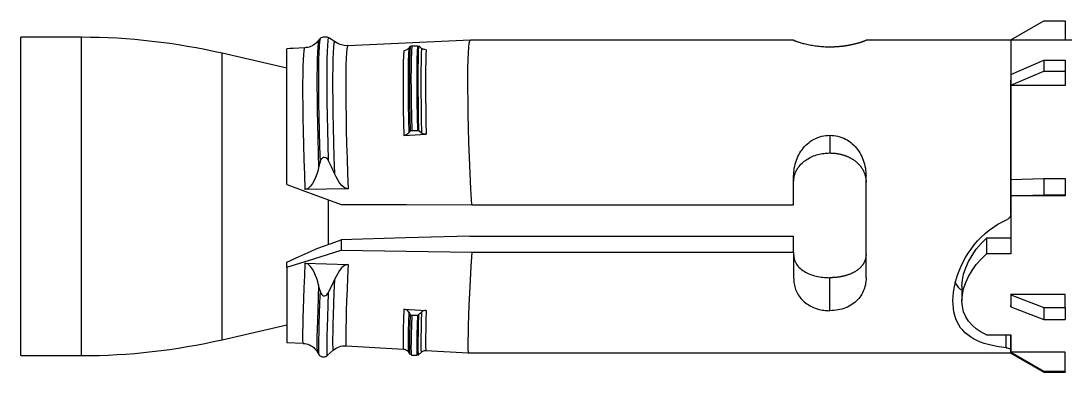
# Model space of a CAD drawing. Header units: millimetres. Extents: x 296 to 4896, y 152 to 3333.
# Drawn here: x 1493.7 to 1551.4, y 1526.7 to 1546.2 of the extents above; entities that cross this region are included whole.
import ezdxf

# ---------------------------------------------------------------- set-up
doc = ezdxf.new("R2010")
doc.units = ezdxf.units.MM
doc.linetypes.add('DASHED', pattern=[0.25, 0.15625, -0.09375])
doc.layers.add('1', color=1, linetype='DASHED')

# ---------------------------------------------------------------- blocks, each defined once
blk = doc.blocks.new('HSL-3 M12-50')
at = {"layer": '1', "color": 3, "linetype": 'Continuous'}
for p, q in [((-93.3, 8.662), (-91.481, 9.71)), ((-91.481, 9.71), (-90.3, 9.71)), ((-90.3, 9.71), (-90.3, 8.65)), ((-144.645, 8.8), (-148, 8.8)), ((-148, -8.8), (-148, 8.8)), ((-93.3, 8.662), (-93.3, 8.65)), ((-133.3, 0.666), (-133.3, 8.171)), ((-132.314, 8.219), (-132.952, 8.189)), ((-123.16, 8.65), (-129.929, 8.331)), ((-105.3, 8.65), (-123.159, 8.65)), ((-93.295, 8.65), (-101.3, 8.65)), ((-83.6, 8.65), (-93.3, 8.65)), ((-93.3, 8.65), (-93.3, 6.435)), ((-93.3, 8.65), (-93.3, 6.739)), ((-133.3, 7.088), (-136.884, 7.916)), ((-93.3, 6.748), (-91.481, 7.531)), ((-91.481, 7.531), (-90.3, 7.531)), ((-91.481, 7.531), (-91.481, 6.931)), ((-90.3, 7.531), (-90.3, 6.931)), ((-93.3, 6.148), (-91.481, 6.931)), ((-91.481, 6.931), (-90.3, 6.931)), ((-90.3, 6.931), (-90.3, 6.14)), ((-93.3, 6.748), (-93.3, 6.148)), ((-93.3, -0.94), (-93.3, 6.435)), ((-93.3, 6.148), (-93.3, 6.14)), ((-90.3, 6.14), (-93.3, 6.14)), ((-93.3, 6.14), (-93.3, 0.931)), ((-105.3, -0.453), (-105.3, 1.127)), ((-101.3, -4.501), (-101.3, 1.127)), ((-93.3, 0.932), (-91.481, 0.991)), ((-93.3, 0.932), (-93.3, 0.033)), ((-91.481, 0.991), (-91.481, 0.092)), ((-91.481, 0.991), (-90.3, 0.991)), ((-90.3, 0.991), (-90.3, 0.092)), ((-93.3, 0.033), (-91.481, 0.092)), ((-93.3, 0.033), (-93.3, 0.033)), ((-93.3, 0.033), (-93.3, -3.171)), ((-90.3, 0.033), (-93.3, 0.033)), ((-91.481, 0.092), (-90.3, 0.092)), ((-90.3, 0.092), (-90.3, 0.033)), ((-131, -2.646), (-131, -0.181)), ((-130.3, -2.394), (-130.3, -2.974)), ((-93.3, -2.309), (-94.646, -2.309)), ((-94.646, -2.309), (-94.646, -3.171)), ((-105.3, -3.08), (-105.3, -4.5)), ((-93.3, -3.171), (-94.646, -3.171)), ((-133.3, -3.905), (-133.3, -3.622)), ((-133.3, -3.905), (-133.3, -8.064)), ((-96, -4.966), (-96, -5.766)), ((-93.3, -5.43), (-93.3, -5.422)), ((-90.3, -5.422), (-93.3, -5.422)), ((-93.3, -5.43), (-91.481, -6.13)), ((-93.3, -5.43), (-93.3, -5.766)), ((-93.3, -5.766), (-93.3, -6.101)), ((-90.3, -6.13), (-90.3, -5.422)), ((-93.3, -6.101), (-91.481, -6.801)), ((-91.481, -6.13), (-91.481, -6.801)), ((-91.481, -6.13), (-90.3, -6.13)), ((-90.3, -6.13), (-90.3, -6.801)), ((-91.481, -6.801), (-90.3, -6.801)), ((-136.884, -7.916), (-133.3, -7.088)), ((-133.3, -8.064), (-132.411, -8.116)), ((-94.646, -7.644), (-93.3, -7.644)), ((-93.3, -7.644), (-93.3, -8.6)), ((-131.622, -8.587), (-131.535, -8.728)), ((-131.074, -8.796), (-130.747, -8.505)), ((-130.027, -8.255), (-126.859, -8.441)), ((-126.585, -8.603), (-126.51, -8.725)), ((-126.037, -8.748), (-125.871, -8.6)), ((-125.62, -8.513), (-123.276, -8.65)), ((-123.275, -8.65), (-93.3, -8.65)), ((-93.3, -8.649), (-93.3, -8.466)), ((-93.3, -8.611), (-93.3, -8.6)), ((-90.3, -8.6), (-93.3, -8.6)), ((-93.3, -8.611), (-93.3, -8.662)), ((-93.3, -8.611), (-91.481, -9.66)), ((-90.3, -9.66), (-90.3, -8.6)), ((-148, -8.8), (-144.645, -8.8)), ((-126.421, -8.775), (-126.106, -8.774)), ((-93.3, -8.662), (-91.481, -9.71)), ((-91.481, -9.66), (-90.3, -9.66)), ((-91.481, -9.66), (-91.481, -9.71)), ((-91.481, -9.71), (-90.3, -9.71)), ((-90.3, -9.66), (-90.3, -9.71))]:
    blk.add_line(p, q, dxfattribs=at)
at = {"layer": '1', "color": 1, "linetype": 'Continuous'}
for p, q in [((-144.645, -8.8), (-144.645, 8.8)), ((-136.884, -7.916), (-136.884, 7.916))]:
    blk.add_line(p, q, dxfattribs=at)
for points in [[(-131.47, 8.735, 0), (-131.496, 8.565, 0), (-131.517, 8.309, 0), (-131.534, 7.968, 0), (-131.546, 7.547, 0), (-131.553, 7.049, 0), (-131.556, 6.478, 0), (-131.553, 5.842, 0), (-131.546, 5.145, 0), (-131.534, 4.395, 0), (-131.517, 3.599, 0), (-131.496, 2.765, 0), (-131.47, 1.9, 0)], [(-131.017, 8.786, 0), (-131.042, 8.611, 0), (-131.063, 8.352, 0), (-131.08, 8.011, 0), (-131.092, 7.59, 0), (-131.099, 7.095, 0), (-131.101, 6.529, 0), (-131.099, 5.898, 0), (-131.092, 5.209, 0), (-131.08, 4.467, 0), (-131.063, 3.68, 0), (-131.042, 2.855, 0), (-131.017, 2, 0)], [(-132.314, 8.219, 0), (-132.343, 8.176, 0), (-132.369, 8.049, 0), (-132.39, 7.841, 0), (-132.408, 7.552, 0), (-132.421, 7.186, 0), (-132.429, 6.747, 0), (-132.434, 6.238, 0), (-132.433, 5.665, 0), (-132.428, 5.033, 0), (-132.418, 4.349, 0), (-132.404, 3.618, 0), (-132.386, 2.849, 0), (-132.363, 2.049, 0), (-132.337, 1.225, 0), (-132.307, 0.386, 0)], [(-131.549, 8.631, 0), (-131.575, 8.497, 0), (-131.597, 8.281, 0), (-131.615, 7.986, 0), (-131.628, 7.614, 0), (-131.637, 7.169, 0), (-131.642, 6.655, 0), (-131.642, 6.076, 0), (-131.637, 5.439, 0), (-131.628, 4.748, 0), (-131.615, 4.01, 0), (-131.597, 3.232, 0), (-131.575, 2.421, 0), (-131.549, 1.585, 0)], [(-130.671, 8.568, 0), (-130.699, 8.459, 0), (-130.723, 8.259, 0), (-130.743, 7.97, 0), (-130.758, 7.596, 0), (-130.768, 7.14, 0), (-130.773, 6.607, 0), (-130.773, 6.003, 0), (-130.768, 5.334, 0), (-130.758, 4.606, 0), (-130.743, 3.828, 0), (-130.723, 3.007, 0), (-130.699, 2.153, 0), (-130.671, 1.272, 0)], [(-129.929, 8.331, 0), (-129.959, 8.288, 0), (-129.985, 8.159, 0), (-130.006, 7.948, 0), (-130.024, 7.656, 0), (-130.037, 7.286, 0), (-130.046, 6.842, 0), (-130.05, 6.327, 0), (-130.049, 5.748, 0), (-130.044, 5.109, 0), (-130.034, 4.418, 0), (-130.019, 3.68, 0), (-130.001, 2.904, 0), (-129.978, 2.096, 0), (-129.951, 1.265, 0), (-129.92, 0.42, 0)], [(-126.565, 8.193, 0), (-126.582, 7.866, 0), (-126.595, 7.454, 0), (-126.603, 6.962, 0), (-126.605, 6.396, 0), (-126.603, 5.761, 0), (-126.595, 5.065, 0), (-126.582, 4.314, 0), (-126.565, 3.516, 0)], [(-126.406, 8.33, 0), (-126.423, 7.997, 0), (-126.435, 7.582, 0), (-126.443, 7.088, 0), (-126.445, 6.522, 0), (-126.443, 5.889, 0), (-126.435, 5.194, 0), (-126.423, 4.446, 0), (-126.406, 3.652, 0)], [(-126.091, 8.329, 0), (-126.108, 7.996, 0), (-126.12, 7.581, 0), (-126.128, 7.088, 0), (-126.13, 6.522, 0), (-126.128, 5.889, 0), (-126.12, 5.194, 0), (-126.108, 4.446, 0), (-126.091, 3.651, 0)], [(-125.857, 8.188, 0), (-125.874, 7.862, 0), (-125.887, 7.451, 0), (-125.894, 6.96, 0), (-125.897, 6.393, 0), (-125.894, 5.758, 0), (-125.887, 5.061, 0), (-125.874, 4.309, 0), (-125.857, 3.51, 0)], [(-125.603, 8.116, 0), (-125.619, 7.833, 0), (-125.631, 7.483, 0), (-125.639, 7.067, 0), (-125.643, 6.589, 0), (-125.643, 6.054, 0), (-125.639, 5.466, 0), (-125.631, 4.831, 0), (-125.619, 4.153, 0), (-125.603, 3.438, 0)], [(-126.841, 8.059, 0), (-126.857, 7.777, 0), (-126.869, 7.426, 0), (-126.878, 7.01, 0), (-126.882, 6.533, 0), (-126.882, 5.998, 0), (-126.878, 5.41, 0), (-126.869, 4.774, 0), (-126.857, 4.096, 0), (-126.841, 3.381, 0)], [(-103.3, 3.382, 0), (-103.3, 2.894, 0), (-103.3, 2.405, 0)], [(-132.307, -3.679, 0), (-132.336, -4.387, 0), (-132.362, -5.048, 0), (-132.385, -5.659, 0), (-132.403, -6.211, 0), (-132.417, -6.702, 0), (-132.427, -7.125, 0), (-132.433, -7.476, 0), (-132.434, -7.754, 0), (-132.43, -7.954, 0), (-132.423, -8.075, 0), (-132.411, -8.116, 0)], [(-129.92, -3.754, 0), (-129.95, -4.471, 0), (-129.977, -5.142, 0), (-130, -5.761, 0), (-130.018, -6.321, 0), (-130.033, -6.819, 0), (-130.043, -7.248, 0), (-130.049, -7.606, 0), (-130.05, -7.887, 0), (-130.047, -8.091, 0), (-130.039, -8.214, 0), (-130.027, -8.255, 0)], [(-130.671, -4.594, 0), (-130.699, -5.3, 0), (-130.722, -5.949, 0), (-130.742, -6.536, 0), (-130.757, -7.055, 0), (-130.767, -7.501, 0), (-130.773, -7.869, 0), (-130.773, -8.156, 0), (-130.769, -8.359, 0), (-130.761, -8.476, 0), (-130.747, -8.505, 0)], [(-103.3, -6.314, 0), (-103.3, -5.401, 0), (-103.3, -4.489, 0)], [(-131.549, -4.893, 0), (-131.576, -5.604, 0), (-131.599, -6.254, 0), (-131.617, -6.834, 0), (-131.631, -7.339, 0), (-131.639, -7.764, 0), (-131.642, -8.105, 0), (-131.64, -8.357, 0), (-131.633, -8.518, 0), (-131.621, -8.587, 0)], [(-131.47, -5.209, 0), (-131.495, -5.881, 0), (-131.516, -6.494, 0), (-131.533, -7.043, 0), (-131.545, -7.521, 0), (-131.553, -7.924, 0), (-131.556, -8.248, 0), (-131.554, -8.492, 0), (-131.547, -8.651, 0), (-131.536, -8.725, 0)], [(-131.017, -5.316, 0), (-131.043, -6.019, 0), (-131.065, -6.655, 0), (-131.082, -7.218, 0), (-131.093, -7.702, 0), (-131.1, -8.102, 0), (-131.101, -8.415, 0), (-131.097, -8.636, 0), (-131.088, -8.763, 0), (-131.074, -8.796, 0)], [(-126.841, -6.224, 0), (-126.859, -6.792, 0), (-126.872, -7.283, 0), (-126.88, -7.693, 0), (-126.882, -8.017, 0), (-126.88, -8.251, 0), (-126.872, -8.393, 0), (-126.859, -8.441, 0)], [(-125.603, -6.297, 0), (-125.62, -6.864, 0), (-125.633, -7.356, 0), (-125.641, -7.766, 0), (-125.644, -8.089, 0), (-125.641, -8.323, 0), (-125.633, -8.465, 0), (-125.62, -8.513, 0)], [(-126.565, -6.396, 0), (-126.582, -6.947, 0), (-126.595, -7.427, 0), (-126.602, -7.83, 0), (-126.605, -8.152, 0), (-126.603, -8.389, 0), (-126.596, -8.541, 0), (-126.584, -8.604, 0)], [(-126.406, -6.57, 0), (-126.423, -7.137, 0), (-126.436, -7.628, 0), (-126.443, -8.036, 0), (-126.445, -8.358, 0), (-126.442, -8.589, 0), (-126.434, -8.729, 0), (-126.421, -8.775, 0)], [(-126.091, -6.569, 0), (-126.108, -7.136, 0), (-126.121, -7.626, 0), (-126.128, -8.035, 0), (-126.13, -8.356, 0), (-126.127, -8.589, 0), (-126.119, -8.728, 0), (-126.106, -8.774, 0)], [(-125.857, -6.389, 0), (-125.873, -6.9, 0), (-125.885, -7.35, 0), (-125.893, -7.736, 0), (-125.896, -8.054, 0), (-125.896, -8.301, 0), (-125.892, -8.475, 0), (-125.883, -8.575, 0), (-125.871, -8.6, 0)], [(-93.556, -8.366, 0), (-93.556, -8.005, 0), (-93.556, -7.644, 0)], [(-126.043, -8.747, 0), (-126.04, -8.749, 0), (-126.037, -8.748, 0)]]:
    blk.add_polyline3d(points, dxfattribs=at)
at = {"layer": '1', "color": 3, "linetype": 'Continuous'}
for points in [[(-131.47, 8.735, 0), (-131.51, 8.683, 0), (-131.549, 8.631, 0)], [(-131.47, 8.735, 0), (-131.45, 8.757, 0), (-131.424, 8.778, 0), (-131.389, 8.798, 0), (-131.343, 8.816, 0), (-131.285, 8.83, 0), (-131.215, 8.835, 0), (-131.15, 8.83, 0), (-131.096, 8.819, 0), (-131.052, 8.803, 0), (-131.017, 8.786, 0)], [(-130.671, 8.568, 0), (-130.838, 8.678, 0), (-131.017, 8.786, 0)], [(-132.952, 8.189, 0), (-133.126, 8.181, 0), (-133.3, 8.171, 0)], [(-131.861, 8.362, 0), (-131.926, 8.32, 0), (-131.997, 8.285, 0), (-132.073, 8.257, 0), (-132.152, 8.238, 0), (-132.233, 8.229, 0), (-132.314, 8.228, 0)], [(-131.549, 8.631, 0), (-131.605, 8.562, 0), (-131.672, 8.493, 0), (-131.754, 8.425, 0), (-131.853, 8.358, 0)], [(-130.216, 8.36, 0), (-130.359, 8.405, 0), (-130.478, 8.457, 0), (-130.581, 8.511, 0), (-130.671, 8.568, 0)], [(-129.93, 8.341, 0), (-130.071, 8.335, 0), (-130.207, 8.367, 0)], [(-126.565, 8.193, 0), (-126.615, 8.142, 0), (-126.68, 8.1, 0), (-126.757, 8.072, 0), (-126.841, 8.059, 0)], [(-126.565, 8.193, 0), (-126.528, 8.242, 0), (-126.491, 8.292, 0)], [(-126.491, 8.292, 0), (-126.508, 7.96, 0), (-126.521, 7.546, 0), (-126.528, 7.053, 0), (-126.531, 6.487, 0), (-126.528, 5.853, 0), (-126.521, 5.158, 0), (-126.508, 4.409, 0), (-126.491, 3.614, 0)], [(-126.491, 8.292, 0), (-126.486, 8.298, 0), (-126.479, 8.304, 0), (-126.472, 8.31, 0), (-126.464, 8.315, 0), (-126.456, 8.319, 0), (-126.447, 8.323, 0), (-126.437, 8.326, 0), (-126.427, 8.328, 0), (-126.417, 8.33, 0), (-126.406, 8.33, 0)], [(-126.406, 8.33, 0), (-126.327, 8.33, 0), (-126.248, 8.329, 0), (-126.17, 8.329, 0), (-126.091, 8.329, 0)], [(-126.024, 8.308, 0), (-126.042, 7.977, 0), (-126.054, 7.562, 0), (-126.061, 7.07, 0), (-126.064, 6.503, 0), (-126.061, 5.87, 0), (-126.054, 5.175, 0), (-126.042, 4.426, 0), (-126.024, 3.631, 0)], [(-125.857, 8.188, 0), (-125.94, 8.248, 0), (-126.024, 8.308, 0)], [(-125.603, 8.116, 0), (-125.672, 8.118, 0), (-125.74, 8.132, 0), (-125.802, 8.156, 0), (-125.857, 8.188, 0)], [(-123.079, -0.453, 0), (-123.134, 0.424, 0), (-123.177, 1.291, 0), (-123.213, 2.149, 0), (-123.242, 2.989, 0), (-123.264, 3.793, 0), (-123.281, 4.557, 0), (-123.292, 5.282, 0), (-123.298, 5.95, 0), (-123.3, 6.559, 0), (-123.296, 7.096, 0), (-123.288, 7.558, 0), (-123.274, 7.945, 0), (-123.255, 8.252, 0), (-123.231, 8.471, 0), (-123.199, 8.605, 0), (-123.16, 8.65, 0)], [(-105.3, 8.65, 0), (-105.3, 8.649, 0), (-105.3, 8.648, 0)], [(-105.3, 8.648, 0), (-105.298, 8.645, 0), (-105.293, 8.641, 0), (-105.284, 8.636, 0), (-105.272, 8.63, 0), (-105.257, 8.622, 0), (-105.238, 8.614, 0), (-105.215, 8.605, 0), (-105.189, 8.595, 0), (-105.16, 8.584, 0), (-105.125, 8.572, 0), (-105.086, 8.559, 0), (-105.044, 8.545, 0), (-104.998, 8.53, 0), (-104.949, 8.515, 0), (-104.895, 8.499, 0), (-104.838, 8.483, 0), (-104.778, 8.467, 0), (-104.714, 8.45, 0), (-104.648, 8.434, 0), (-104.579, 8.418, 0), (-104.507, 8.403, 0), (-104.433, 8.388, 0), (-104.356, 8.373, 0), (-104.279, 8.36, 0), (-104.2, 8.347, 0), (-104.119, 8.335, 0), (-104.036, 8.324, 0), (-103.957, 8.314, 0), (-103.877, 8.306, 0), (-103.797, 8.298, 0), (-103.716, 8.292, 0), (-103.634, 8.287, 0), (-103.552, 8.283, 0), (-103.468, 8.28, 0), (-103.385, 8.278, 0), (-103.3, 8.277, 0)], [(-103.3, 8.277, 0), (-103.269, 8.277, 0), (-103.238, 8.278, 0), (-103.207, 8.278, 0), (-103.176, 8.279, 0), (-103.145, 8.279, 0), (-103.115, 8.28, 0), (-103.084, 8.281, 0), (-103.054, 8.282, 0), (-103.023, 8.284, 0), (-102.993, 8.285, 0), (-102.963, 8.287, 0), (-102.933, 8.289, 0), (-102.903, 8.291, 0), (-102.873, 8.293, 0), (-102.843, 8.295, 0), (-102.813, 8.297, 0), (-102.783, 8.3, 0), (-102.754, 8.303, 0), (-102.724, 8.306, 0), (-102.695, 8.309, 0), (-102.666, 8.312, 0), (-102.636, 8.315, 0), (-102.607, 8.318, 0), (-102.578, 8.322, 0), (-102.548, 8.326, 0), (-102.518, 8.33, 0), (-102.488, 8.334, 0), (-102.458, 8.338, 0), (-102.428, 8.342, 0), (-102.398, 8.347, 0), (-102.369, 8.352, 0), (-102.34, 8.356, 0), (-102.311, 8.361, 0), (-102.283, 8.366, 0), (-102.254, 8.371, 0), (-102.226, 8.376, 0), (-102.199, 8.382, 0), (-102.17, 8.387, 0), (-102.143, 8.392, 0), (-102.115, 8.398, 0), (-102.089, 8.404, 0), (-102.062, 8.409, 0), (-102.036, 8.415, 0), (-102.01, 8.421, 0), (-101.984, 8.427, 0), (-101.959, 8.433, 0), (-101.934, 8.439, 0), (-101.91, 8.445, 0), (-101.886, 8.45, 0), (-101.862, 8.456, 0), (-101.839, 8.462, 0), (-101.816, 8.468, 0), (-101.794, 8.474, 0), (-101.772, 8.48, 0), (-101.75, 8.486, 0), (-101.729, 8.492, 0), (-101.709, 8.498, 0), (-101.689, 8.504, 0), (-101.669, 8.51, 0), (-101.649, 8.515, 0), (-101.631, 8.521, 0), (-101.613, 8.527, 0), (-101.595, 8.532, 0), (-101.578, 8.538, 0), (-101.562, 8.543, 0), (-101.545, 8.548, 0), (-101.53, 8.553, 0), (-101.515, 8.558, 0), (-101.5, 8.563, 0), (-101.486, 8.568, 0), (-101.472, 8.573, 0), (-101.459, 8.578, 0), (-101.447, 8.582, 0), (-101.435, 8.586, 0), (-101.424, 8.59, 0), (-101.413, 8.594, 0), (-101.403, 8.598, 0), (-101.394, 8.602, 0), (-101.384, 8.605, 0), (-101.376, 8.609, 0), (-101.368, 8.612, 0), (-101.36, 8.615, 0), (-101.353, 8.618, 0), (-101.346, 8.621, 0), (-101.34, 8.624, 0), (-101.334, 8.627, 0), (-101.328, 8.629, 0), (-101.323, 8.632, 0), (-101.319, 8.634, 0), (-101.315, 8.636, 0), (-101.311, 8.638, 0), (-101.308, 8.64, 0), (-101.306, 8.641, 0), (-101.304, 8.643, 0), (-101.302, 8.644, 0), (-101.301, 8.646, 0), (-101.3, 8.647, 0), (-101.3, 8.648, 0)], [(-101.3, 8.65, 0), (-101.3, 8.649, 0), (-101.3, 8.648, 0)], [(-126.565, 3.516, 0), (-126.615, 3.464, 0), (-126.68, 3.422, 0), (-126.757, 3.394, 0), (-126.841, 3.381, 0)], [(-126.565, 3.516, 0), (-126.528, 3.565, 0), (-126.491, 3.614, 0)], [(-126.491, 3.614, 0), (-126.486, 3.621, 0), (-126.479, 3.627, 0), (-126.472, 3.632, 0), (-126.464, 3.637, 0), (-126.456, 3.642, 0), (-126.447, 3.646, 0), (-126.437, 3.648, 0), (-126.427, 3.651, 0), (-126.417, 3.652, 0), (-126.406, 3.652, 0)], [(-126.406, 3.652, 0), (-126.327, 3.652, 0), (-126.248, 3.652, 0), (-126.17, 3.651, 0), (-126.091, 3.651, 0)], [(-126.091, 3.651, 0), (-126.079, 3.651, 0), (-126.067, 3.649, 0), (-126.055, 3.646, 0), (-126.044, 3.642, 0), (-126.034, 3.637, 0), (-126.024, 3.631, 0)], [(-125.857, 3.51, 0), (-125.94, 3.57, 0), (-126.024, 3.631, 0)], [(-125.603, 3.438, 0), (-125.672, 3.441, 0), (-125.74, 3.454, 0), (-125.802, 3.478, 0), (-125.857, 3.51, 0)], [(-126.841, 3.381, 0), (-126.532, 3.396, 0), (-126.222, 3.41, 0), (-125.912, 3.424, 0), (-125.603, 3.438, 0)], [(-105.3, 1.127, 0), (-105.298, 1.239, 0), (-105.291, 1.352, 0), (-105.279, 1.463, 0), (-105.263, 1.574, 0), (-105.241, 1.684, 0), (-105.215, 1.793, 0), (-105.184, 1.9, 0), (-105.149, 2.005, 0), (-105.109, 2.109, 0), (-105.064, 2.21, 0), (-105.014, 2.309, 0), (-104.96, 2.406, 0), (-104.901, 2.499, 0), (-104.837, 2.589, 0), (-104.769, 2.676, 0), (-104.696, 2.76, 0), (-104.619, 2.839, 0), (-104.537, 2.914, 0), (-104.451, 2.985, 0), (-104.362, 3.05, 0), (-104.268, 3.111, 0), (-104.171, 3.166, 0), (-104.07, 3.215, 0), (-103.966, 3.259, 0), (-103.859, 3.296, 0), (-103.751, 3.327, 0), (-103.64, 3.352, 0), (-103.527, 3.368, 0), (-103.414, 3.377, 0), (-103.3, 3.382, 0)], [(-103.3, 3.382, 0), (-103.186, 3.379, 0), (-103.073, 3.369, 0), (-102.961, 3.351, 0), (-102.85, 3.327, 0), (-102.741, 3.296, 0), (-102.634, 3.259, 0), (-102.531, 3.216, 0), (-102.43, 3.166, 0), (-102.333, 3.111, 0), (-102.239, 3.051, 0), (-102.149, 2.985, 0), (-102.063, 2.915, 0), (-101.981, 2.84, 0), (-101.904, 2.76, 0), (-101.831, 2.677, 0), (-101.763, 2.59, 0), (-101.699, 2.499, 0), (-101.64, 2.406, 0), (-101.586, 2.31, 0), (-101.536, 2.211, 0), (-101.491, 2.109, 0), (-101.451, 2.006, 0), (-101.416, 1.9, 0), (-101.385, 1.793, 0), (-101.359, 1.685, 0), (-101.337, 1.575, 0), (-101.321, 1.464, 0), (-101.31, 1.352, 0), (-101.304, 1.239, 0), (-101.3, 1.127, 0)], [(-105.3, 0.801, 0), (-105.298, 0.871, 0), (-105.293, 0.94, 0), (-105.284, 1.008, 0), (-105.272, 1.076, 0), (-105.257, 1.143, 0), (-105.238, 1.21, 0), (-105.215, 1.275, 0), (-105.189, 1.34, 0), (-105.16, 1.405, 0), (-105.125, 1.472, 0), (-105.086, 1.537, 0), (-105.044, 1.601, 0), (-104.998, 1.663, 0), (-104.949, 1.724, 0), (-104.895, 1.784, 0), (-104.838, 1.841, 0), (-104.778, 1.896, 0), (-104.714, 1.948, 0), (-104.648, 1.998, 0), (-104.579, 2.046, 0), (-104.507, 2.09, 0), (-104.433, 2.132, 0), (-104.356, 2.171, 0), (-104.279, 2.207, 0), (-104.2, 2.24, 0), (-104.119, 2.27, 0), (-104.036, 2.297, 0), (-103.957, 2.319, 0), (-103.877, 2.339, 0), (-103.797, 2.357, 0), (-103.716, 2.372, 0), (-103.634, 2.384, 0), (-103.552, 2.393, 0), (-103.468, 2.4, 0), (-103.385, 2.404, 0), (-103.3, 2.405, 0)], [(-103.3, 2.405, 0), (-103.269, 2.405, 0), (-103.238, 2.404, 0), (-103.207, 2.403, 0), (-103.176, 2.402, 0), (-103.145, 2.4, 0), (-103.115, 2.398, 0), (-103.084, 2.396, 0), (-103.054, 2.393, 0), (-103.023, 2.39, 0), (-102.993, 2.387, 0), (-102.963, 2.383, 0), (-102.933, 2.379, 0), (-102.903, 2.374, 0), (-102.873, 2.37, 0), (-102.843, 2.364, 0), (-102.813, 2.359, 0), (-102.783, 2.353, 0), (-102.754, 2.347, 0), (-102.724, 2.34, 0), (-102.695, 2.333, 0), (-102.666, 2.325, 0), (-102.636, 2.318, 0), (-102.607, 2.31, 0), (-102.578, 2.301, 0), (-102.548, 2.292, 0), (-102.518, 2.282, 0), (-102.488, 2.272, 0), (-102.458, 2.261, 0), (-102.428, 2.25, 0), (-102.398, 2.239, 0), (-102.369, 2.227, 0), (-102.34, 2.215, 0), (-102.311, 2.203, 0), (-102.283, 2.19, 0), (-102.254, 2.177, 0), (-102.226, 2.163, 0), (-102.199, 2.149, 0), (-102.17, 2.134, 0), (-102.143, 2.119, 0), (-102.115, 2.104, 0), (-102.089, 2.088, 0), (-102.062, 2.072, 0), (-102.036, 2.055, 0), (-102.01, 2.038, 0), (-101.984, 2.021, 0), (-101.959, 2.003, 0), (-101.934, 1.985, 0), (-101.91, 1.967, 0), (-101.886, 1.948, 0), (-101.862, 1.929, 0), (-101.839, 1.91, 0), (-101.816, 1.89, 0), (-101.794, 1.87, 0), (-101.772, 1.85, 0), (-101.75, 1.829, 0), (-101.729, 1.808, 0), (-101.709, 1.787, 0), (-101.689, 1.766, 0), (-101.669, 1.744, 0), (-101.649, 1.722, 0), (-101.631, 1.699, 0), (-101.613, 1.677, 0), (-101.595, 1.654, 0), (-101.578, 1.632, 0), (-101.562, 1.609, 0), (-101.545, 1.586, 0), (-101.53, 1.562, 0), (-101.515, 1.539, 0), (-101.5, 1.515, 0), (-101.486, 1.491, 0), (-101.472, 1.466, 0), (-101.459, 1.442, 0), (-101.447, 1.417, 0), (-101.435, 1.393, 0), (-101.424, 1.369, 0), (-101.413, 1.346, 0), (-101.403, 1.322, 0), (-101.394, 1.298, 0), (-101.384, 1.274, 0), (-101.376, 1.25, 0), (-101.368, 1.226, 0), (-101.36, 1.201, 0), (-101.353, 1.177, 0), (-101.346, 1.153, 0), (-101.34, 1.128, 0), (-101.334, 1.104, 0), (-101.328, 1.079, 0), (-101.323, 1.054, 0), (-101.319, 1.029, 0), (-101.315, 1.004, 0), (-101.311, 0.979, 0), (-101.308, 0.954, 0), (-101.306, 0.929, 0), (-101.304, 0.903, 0), (-101.302, 0.878, 0), (-101.301, 0.852, 0), (-101.3, 0.827, 0), (-101.3, 0.801, 0)], [(-131.47, 1.9, 0), (-131.51, 1.743, 0), (-131.549, 1.585, 0)], [(-131.47, 1.9, 0), (-131.45, 1.965, 0), (-131.424, 2.028, 0), (-131.389, 2.088, 0), (-131.343, 2.14, 0), (-131.285, 2.175, 0), (-131.215, 2.182, 0), (-131.15, 2.158, 0), (-131.096, 2.114, 0), (-131.052, 2.06, 0), (-131.017, 2, 0)], [(-130.671, 1.272, 0), (-130.838, 1.639, 0), (-131.017, 2, 0)], [(-131.549, 1.585, 0), (-131.595, 1.407, 0), (-131.651, 1.23, 0), (-131.715, 1.056, 0), (-131.791, 0.885, 0), (-131.88, 0.721, 0), (-131.989, 0.57, 0), (-132.129, 0.443, 0), (-132.307, 0.386, 0)], [(-129.92, 0.42, 0), (-130.11, 0.477, 0), (-130.264, 0.605, 0), (-130.388, 0.759, 0), (-130.495, 0.924, 0), (-130.588, 1.096, 0), (-130.671, 1.272, 0)], [(-133.3, 0.666, 0), (-131.807, 0.116, 0), (-130.3, -0.437, 0)], [(-129.92, 0.42, 0), (-131.107, 0.403, 0), (-132.307, 0.386, 0)], [(-130.3, -0.437, 0), (-126.694, -0.445, 0), (-123.079, -0.453, 0)], [(-123.079, -0.453, 0), (-114.189, -0.453, 0), (-105.3, -0.453, 0)], [(-93.3, -0.94, 0), (-93.302, -0.983, 0), (-93.309, -1.025, 0), (-93.319, -1.065, 0), (-93.334, -1.103, 0), (-93.354, -1.14, 0), (-93.377, -1.174, 0), (-93.402, -1.203, 0), (-93.431, -1.229, 0), (-93.462, -1.25, 0), (-93.496, -1.268, 0)], [(-93.556, -8.366, 0), (-93.82, -8.332, 0), (-94.074, -8.291, 0), (-94.317, -8.242, 0), (-94.55, -8.186, 0), (-94.771, -8.121, 0), (-94.979, -8.047, 0), (-95.175, -7.964, 0), (-95.358, -7.871, 0), (-95.528, -7.768, 0), (-95.684, -7.655, 0), (-95.827, -7.532, 0), (-95.956, -7.398, 0), (-96.072, -7.255, 0), (-96.173, -7.101, 0), (-96.261, -6.936, 0), (-96.335, -6.762, 0), (-96.395, -6.578, 0), (-96.442, -6.385, 0), (-96.475, -6.184, 0), (-96.494, -5.974, 0), (-96.5, -5.757, 0), (-96.491, -5.533, 0), (-96.469, -5.303, 0), (-96.433, -5.069, 0), (-96.383, -4.83, 0), (-96.32, -4.589, 0), (-96.243, -4.345, 0), (-96.152, -4.101, 0), (-96.047, -3.856, 0), (-95.929, -3.613, 0), (-95.797, -3.373, 0), (-95.651, -3.136, 0), (-95.492, -2.904, 0), (-95.319, -2.678, 0), (-95.133, -2.46, 0), (-94.935, -2.251, 0), (-94.723, -2.053, 0), (-94.5, -1.866, 0), (-94.265, -1.693, 0), (-94.019, -1.534, 0), (-93.762, -1.393, 0), (-93.497, -1.268, 0)], [(-123.19, -2.19, 0), (-126.745, -2.293, 0), (-130.3, -2.394, 0)], [(-123.19, -2.19, 0), (-114.245, -2.19, 0), (-105.3, -2.19, 0)], [(-105.3, -3.08, 0), (-105.3, -2.635, 0), (-105.3, -2.19, 0)], [(-131.964, -3.016, 0), (-131.683, -2.895, 0), (-131.396, -2.787, 0)], [(-131.396, -2.787, 0), (-130.846, -2.591, 0), (-130.3, -2.394, 0)], [(-96, -4.962, 0), (-95.976, -4.632, 0), (-95.907, -4.292, 0), (-95.792, -3.944, 0), (-95.635, -3.596, 0), (-95.44, -3.254, 0), (-95.207, -2.921, 0), (-94.942, -2.605, 0), (-94.646, -2.309, 0)], [(-133.3, -3.905, 0), (-131.807, -3.449, 0), (-130.3, -2.974, 0)], [(-133.3, -3.622, 0), (-132.631, -3.32, 0), (-131.964, -3.016, 0)], [(-130.3, -2.974, 0), (-126.694, -3.027, 0), (-123.079, -3.08, 0)], [(-123.079, -3.08, 0), (-123.133, -3.876, 0), (-123.177, -4.628, 0), (-123.212, -5.337, 0), (-123.241, -5.995, 0), (-123.263, -6.589, 0), (-123.28, -7.116, 0), (-123.292, -7.575, 0), (-123.298, -7.958, 0), (-123.3, -8.259, 0), (-123.297, -8.476, 0), (-123.289, -8.606, 0), (-123.276, -8.65, 0)], [(-123.079, -3.08, 0), (-114.189, -3.08, 0), (-105.3, -3.08, 0)], [(-105.3, -3.199, 0), (-105.297, -3.281, 0), (-105.287, -3.361, 0), (-105.271, -3.44, 0), (-105.248, -3.517, 0), (-105.219, -3.592, 0), (-105.183, -3.664, 0), (-105.143, -3.734, 0), (-105.097, -3.801, 0), (-105.046, -3.864, 0), (-104.99, -3.925, 0), (-104.929, -3.982, 0), (-104.865, -4.036, 0), (-104.796, -4.087, 0), (-104.724, -4.135, 0), (-104.649, -4.18, 0), (-104.571, -4.221, 0), (-104.49, -4.259, 0), (-104.407, -4.294, 0), (-104.322, -4.326, 0), (-104.235, -4.355, 0), (-104.146, -4.381, 0), (-104.056, -4.404, 0), (-103.964, -4.424, 0), (-103.872, -4.441, 0), (-103.778, -4.456, 0), (-103.683, -4.468, 0), (-103.588, -4.477, 0), (-103.492, -4.483, 0), (-103.396, -4.487, 0), (-103.3, -4.489, 0)], [(-101.3, -3.2, 0), (-101.3, -3.222, 0), (-101.301, -3.244, 0), (-101.302, -3.266, 0), (-101.304, -3.288, 0), (-101.306, -3.309, 0), (-101.308, -3.331, 0), (-101.311, -3.352, 0), (-101.315, -3.374, 0), (-101.319, -3.395, 0), (-101.323, -3.416, 0), (-101.328, -3.437, 0), (-101.334, -3.457, 0), (-101.34, -3.478, 0), (-101.346, -3.499, 0), (-101.353, -3.519, 0), (-101.36, -3.539, 0), (-101.368, -3.56, 0), (-101.376, -3.58, 0), (-101.384, -3.6, 0), (-101.394, -3.62, 0), (-101.403, -3.639, 0), (-101.413, -3.659, 0), (-101.424, -3.678, 0), (-101.435, -3.698, 0), (-101.447, -3.718, 0), (-101.459, -3.738, 0), (-101.472, -3.758, 0), (-101.486, -3.778, 0), (-101.5, -3.797, 0), (-101.515, -3.817, 0), (-101.53, -3.836, 0), (-101.545, -3.855, 0), (-101.561, -3.873, 0), (-101.578, -3.892, 0), (-101.595, -3.91, 0), (-101.613, -3.928, 0), (-101.631, -3.946, 0), (-101.649, -3.964, 0), (-101.669, -3.981, 0), (-101.688, -3.999, 0), (-101.709, -4.016, 0), (-101.729, -4.032, 0), (-101.75, -4.049, 0), (-101.772, -4.065, 0), (-101.794, -4.081, 0), (-101.816, -4.097, 0), (-101.839, -4.112, 0), (-101.862, -4.127, 0), (-101.886, -4.142, 0), (-101.91, -4.157, 0), (-101.934, -4.171, 0), (-101.959, -4.185, 0), (-101.984, -4.199, 0), (-102.01, -4.212, 0), (-102.036, -4.225, 0), (-102.062, -4.238, 0), (-102.089, -4.25, 0), (-102.115, -4.262, 0), (-102.143, -4.274, 0), (-102.17, -4.286, 0), (-102.199, -4.297, 0), (-102.226, -4.308, 0), (-102.254, -4.318, 0), (-102.283, -4.328, 0), (-102.311, -4.338, 0), (-102.34, -4.347, 0), (-102.369, -4.357, 0), (-102.398, -4.365, 0), (-102.428, -4.374, 0), (-102.458, -4.382, 0), (-102.488, -4.39, 0), (-102.518, -4.398, 0), (-102.548, -4.405, 0), (-102.578, -4.412, 0), (-102.607, -4.419, 0), (-102.636, -4.425, 0), (-102.666, -4.43, 0), (-102.695, -4.436, 0), (-102.724, -4.441, 0), (-102.754, -4.446, 0), (-102.783, -4.451, 0), (-102.813, -4.455, 0), (-102.843, -4.46, 0), (-102.873, -4.463, 0), (-102.903, -4.467, 0), (-102.933, -4.47, 0), (-102.963, -4.474, 0), (-102.993, -4.476, 0), (-103.023, -4.479, 0), (-103.054, -4.481, 0), (-103.084, -4.483, 0), (-103.115, -4.485, 0), (-103.145, -4.486, 0), (-103.176, -4.488, 0), (-103.207, -4.489, 0), (-103.238, -4.489, 0), (-103.269, -4.49, 0), (-103.3, -4.49, 0)], [(-94.646, -7.644, 0), (-94.945, -7.494, 0), (-95.212, -7.319, 0), (-95.444, -7.121, 0), (-95.64, -6.895, 0), (-95.795, -6.646, 0), (-95.908, -6.375, 0), (-95.977, -6.079, 0), (-96, -5.764, 0), (-95.977, -5.436, 0), (-95.908, -5.101, 0), (-95.794, -4.759, 0), (-95.638, -4.419, 0), (-95.443, -4.086, 0), (-95.21, -3.763, 0), (-94.943, -3.456, 0), (-94.646, -3.171, 0)], [(-132.307, -3.679, 0), (-131.107, -3.717, 0), (-129.92, -3.754, 0)], [(-131.549, -4.893, 0), (-131.595, -4.713, 0), (-131.651, -4.535, 0), (-131.715, -4.36, 0), (-131.791, -4.188, 0), (-131.88, -4.022, 0), (-131.989, -3.869, 0), (-132.129, -3.74, 0), (-132.307, -3.679, 0)], [(-129.92, -3.754, 0), (-130.11, -3.808, 0), (-130.264, -3.933, 0), (-130.388, -4.085, 0), (-130.495, -4.249, 0), (-130.588, -4.419, 0), (-130.671, -4.594, 0)], [(-130.671, -4.594, 0), (-130.838, -4.958, 0), (-131.017, -5.316, 0)], [(-105.3, -4.5, 0), (-105.298, -4.584, 0), (-105.293, -4.667, 0), (-105.284, -4.749, 0), (-105.272, -4.829, 0), (-105.257, -4.909, 0), (-105.238, -4.987, 0), (-105.215, -5.063, 0), (-105.189, -5.139, 0), (-105.16, -5.213, 0), (-105.125, -5.291, 0), (-105.086, -5.365, 0), (-105.044, -5.438, 0), (-104.998, -5.508, 0), (-104.949, -5.576, 0), (-104.895, -5.643, 0), (-104.838, -5.706, 0), (-104.778, -5.767, 0), (-104.714, -5.825, 0), (-104.648, -5.88, 0), (-104.579, -5.931, 0), (-104.507, -5.98, 0), (-104.433, -6.025, 0), (-104.356, -6.067, 0), (-104.279, -6.105, 0), (-104.2, -6.14, 0), (-104.119, -6.171, 0), (-104.036, -6.2, 0), (-103.957, -6.224, 0), (-103.877, -6.245, 0), (-103.797, -6.264, 0), (-103.716, -6.279, 0), (-103.634, -6.292, 0), (-103.552, -6.301, 0), (-103.468, -6.308, 0), (-103.385, -6.312, 0), (-103.3, -6.314, 0)], [(-101.3, -4.501, 0), (-101.302, -4.598, 0), (-101.309, -4.694, 0), (-101.321, -4.788, 0), (-101.337, -4.882, 0), (-101.359, -4.974, 0), (-101.385, -5.064, 0), (-101.416, -5.152, 0), (-101.451, -5.239, 0), (-101.491, -5.323, 0), (-101.536, -5.405, 0), (-101.586, -5.485, 0), (-101.64, -5.562, 0), (-101.699, -5.636, 0), (-101.763, -5.708, 0), (-101.831, -5.776, 0), (-101.904, -5.841, 0), (-101.981, -5.903, 0), (-102.063, -5.961, 0), (-102.149, -6.015, 0), (-102.238, -6.065, 0), (-102.332, -6.111, 0), (-102.429, -6.153, 0), (-102.53, -6.19, 0), (-102.634, -6.223, 0), (-102.741, -6.251, 0), (-102.849, -6.274, 0), (-102.96, -6.292, 0), (-103.073, -6.304, 0), (-103.186, -6.311, 0), (-103.3, -6.315, 0)], [(-131.47, -5.209, 0), (-131.51, -5.051, 0), (-131.549, -4.893, 0)], [(-96.065, -5.164, 0), (-96.117, -5.112, 0), (-96.165, -5.058, 0), (-96.21, -5.002, 0), (-96.252, -4.944, 0), (-96.291, -4.884, 0), (-96.326, -4.824, 0), (-96.357, -4.764, 0), (-96.385, -4.702, 0)], [(-131.47, -5.209, 0), (-131.45, -5.275, 0), (-131.424, -5.338, 0), (-131.389, -5.398, 0), (-131.343, -5.451, 0), (-131.285, -5.487, 0), (-131.215, -5.495, 0), (-131.15, -5.472, 0), (-131.096, -5.429, 0), (-131.052, -5.376, 0), (-131.017, -5.316, 0)], [(-126.841, -6.224, 0), (-126.532, -6.242, 0), (-126.222, -6.261, 0), (-125.912, -6.279, 0), (-125.603, -6.297, 0)], [(-126.565, -6.396, 0), (-126.615, -6.33, 0), (-126.68, -6.276, 0), (-126.757, -6.24, 0), (-126.841, -6.224, 0)], [(-125.603, -6.297, 0), (-125.672, -6.3, 0), (-125.74, -6.317, 0), (-125.802, -6.347, 0), (-125.857, -6.389, 0)], [(-93.3, -6.101, 0), (-93.3, -6.06, 0), (-93.3, -6.019, 0)], [(-126.565, -6.396, 0), (-126.528, -6.459, 0), (-126.491, -6.521, 0)], [(-126.491, -6.521, 0), (-126.508, -7.082, 0), (-126.521, -7.567, 0), (-126.528, -7.973, 0), (-126.531, -8.294, 0), (-126.528, -8.529, 0), (-126.52, -8.674, 0), (-126.508, -8.727, 0)], [(-126.491, -6.521, 0), (-126.486, -6.53, 0), (-126.479, -6.538, 0), (-126.472, -6.545, 0), (-126.464, -6.551, 0), (-126.456, -6.557, 0), (-126.447, -6.562, 0), (-126.437, -6.565, 0), (-126.427, -6.568, 0), (-126.417, -6.57, 0), (-126.406, -6.57, 0)], [(-126.406, -6.57, 0), (-126.327, -6.57, 0), (-126.248, -6.57, 0), (-126.17, -6.569, 0), (-126.091, -6.569, 0)], [(-126.091, -6.569, 0), (-126.079, -6.568, 0), (-126.067, -6.566, 0), (-126.055, -6.562, 0), (-126.044, -6.557, 0), (-126.034, -6.55, 0), (-126.024, -6.543, 0)], [(-126.024, -6.543, 0), (-126.041, -7.094, 0), (-126.054, -7.572, 0), (-126.061, -7.974, 0), (-126.064, -8.296, 0), (-126.062, -8.533, 0), (-126.055, -8.684, 0), (-126.043, -8.747, 0)], [(-125.857, -6.389, 0), (-125.94, -6.466, 0), (-126.024, -6.543, 0)], [(-93.3, -8.466, 0), (-93.3, -8.078, 0), (-93.3, -7.69, 0)], [(-132.41, -8.125, 0), (-132.317, -8.127, 0), (-132.225, -8.143, 0), (-132.136, -8.17, 0), (-132.049, -8.207, 0), (-131.967, -8.251, 0), (-131.889, -8.301, 0), (-131.816, -8.357, 0), (-131.75, -8.42, 0), (-131.692, -8.488, 0), (-131.644, -8.559, 0)], [(-130.736, -8.503, 0), (-130.667, -8.44, 0), (-130.587, -8.388, 0), (-130.5, -8.344, 0), (-130.409, -8.308, 0), (-130.315, -8.28, 0), (-130.22, -8.263, 0), (-130.123, -8.257, 0), (-130.025, -8.264, 0)], [(-126.853, -8.443, 0), (-126.814, -8.443, 0), (-126.775, -8.452, 0), (-126.739, -8.468, 0), (-126.704, -8.488, 0), (-126.672, -8.509, 0), (-126.645, -8.531, 0), (-126.622, -8.554, 0), (-126.605, -8.578, 0)], [(-125.858, -8.591, 0), (-125.83, -8.567, 0), (-125.792, -8.546, 0), (-125.749, -8.53, 0), (-125.706, -8.519, 0), (-125.661, -8.514, 0), (-125.614, -8.515, 0)], [(-93.556, -8.366, 0), (-93.503, -8.373, 0), (-93.454, -8.383, 0), (-93.409, -8.395, 0), (-93.37, -8.408, 0), (-93.339, -8.422, 0), (-93.317, -8.437, 0), (-93.304, -8.452, 0), (-93.3, -8.466, 0)], [(-131.555, -8.688, 0), (-131.548, -8.706, 0), (-131.534, -8.729, 0), (-131.516, -8.755, 0), (-131.492, -8.782, 0), (-131.463, -8.808, 0), (-131.43, -8.831, 0), (-131.391, -8.85, 0), (-131.349, -8.864, 0), (-131.304, -8.872, 0), (-131.259, -8.873, 0), (-131.215, -8.867, 0), (-131.173, -8.855, 0), (-131.134, -8.838, 0), (-131.099, -8.816, 0), (-131.069, -8.792, 0), (-131.048, -8.77, 0)], [(-131.536, -8.725, 0), (-131.535, -8.726, 0), (-131.535, -8.728, 0)]]:
    blk.add_polyline3d(points, dxfattribs=at)
for centre, start, end in [((-144.645, -25.7), 77, 90), ((-144.645, 25.7), 270, 283)]:
    blk.add_arc(centre, 34.5, start, end, dxfattribs=at)

msp = doc.modelspace()

# ---------------------------------------------------------------- block references
msp.add_blockref('HSL-3 M12-50', (1641.742, 1536.441))

doc.saveas('drawing.dxf')
